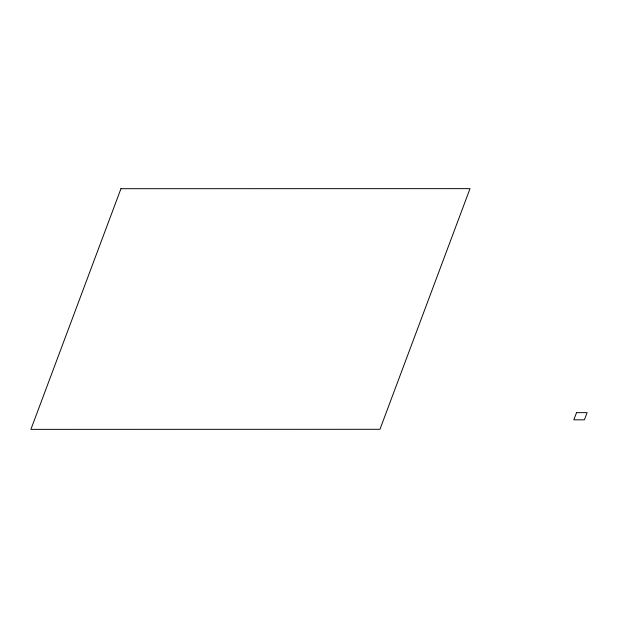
<?xml version="1.0" encoding="UTF-8"?>
<svg xmlns="http://www.w3.org/2000/svg" width="618" height="618" viewBox="0 0 618 618"><rect width="100%" height="100%" fill="white"/><g stroke="black" fill="none" stroke-linecap="round" stroke-linejoin="round"><path stroke-width="0.93" d="M120.95 188.699L30.9 429.363L379.962 429.301L470.012 188.637L120.95 188.699M576.524 412.646L573.836 419.831L584.412 419.831L587.1 412.646L576.524 412.646"/></g></svg>
